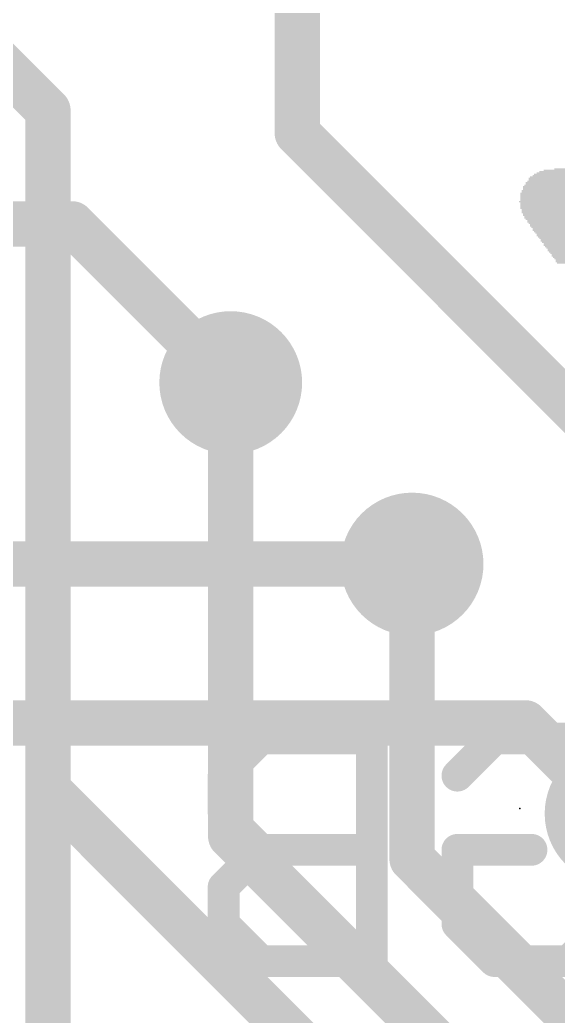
# Model space of a CAD drawing. Extents: x -0.1 to 49.3, y -0.1 to 40.8.
# Drawn here: x 40.22 to 43.24, y 29.6 to 35.18 of the extents above; entities that cross this region are included whole.
import ezdxf

# ---------------------------------------------------------------- set-up
doc = ezdxf.new("R2010")
doc.units = 0
for name, color, linetype in [('1', 12, 'CONTINUOUS'), ('16', 132, 'CONTINUOUS'), ('18', 110, 'CONTINUOUS'), ('21', 40, 'CONTINUOUS'), ('22', 6, 'CONTINUOUS'), ('23', 53, 'CONTINUOUS')]:
    doc.layers.add(name, color=color, linetype=linetype)

# ---------------------------------------------------------------- blocks, each defined once
blk = doc.blocks.new('RECT')
blk.add_solid([(-0.5, -0.5), (0.5, -0.5), (-0.5, 0.5), (0.5, 0.5)])
blk = doc.blocks.new('ROUNDV')
at = {"const_width": 0.5}
blk.add_lwpolyline([(0, -0.25, 1), (0, 0.25, 1), (0, -0.25)], format="xyb", dxfattribs=at)

msp = doc.modelspace()

# ---------------------------------------------------------------- linework, layer by layer
at = {"layer": '1', "const_width": 0.254}
for points in [[(41.775, 38.227), (41.775, 34.544)], [(41.775, 34.544), (44.577, 31.742)], [(40.513, 34.036), (39.235, 34.036)], [(41.402, 33.147), (40.513, 34.036)], [(42.418, 32.131), (39.235, 32.131)], [(43.053, 31.242), (38.981, 31.242)], [(43.561, 30.734), (43.053, 31.242)]]:
    msp.add_lwpolyline(points, dxfattribs=at)
at = {"layer": '1', "const_width": 0.127}
for points in [[(41.8199, 34.5889, 1), (41.7301, 34.4991)], [(41.7115, 34.544, 1), (41.8385, 34.544)], [(40.5579, 34.0809, 1), (40.4681, 33.9911)], [(40.513, 33.9725, 1), (40.513, 34.0995)], [(41.3571, 33.1021, 1), (41.4469, 33.1919)], [(42.418, 32.0675, 1), (42.418, 32.1945)], [(43.0979, 31.2869, 1), (43.0081, 31.1971)], [(43.053, 31.1785, 1), (43.053, 31.3055)]]:
    msp.add_lwpolyline(points, format="xyb", dxfattribs=at)
at = {"layer": '16', "const_width": 0.254}
for points in [[(40.378, 34.671), (37.965, 37.084)], [(40.378, 30.869), (40.378, 34.671)], [(41.402, 30.607), (41.402, 33.147)], [(42.418, 30.48), (42.418, 32.131)], [(40.378, 29.464), (40.378, 30.869)], [(44.958, 26.289), (40.378, 30.869)], [(45.466, 26.543), (41.402, 30.607)], [(46.101, 26.797), (42.418, 30.48)]]:
    msp.add_lwpolyline(points, dxfattribs=at)
at = {"layer": '16', "const_width": 0.127}
for points in [[(40.4415, 34.671, 1), (40.3145, 34.671)], [(40.3331, 34.6261, 1), (40.4229, 34.7159)], [(41.4655, 33.147, 1), (41.3385, 33.147)], [(42.4815, 32.131, 1), (42.3545, 32.131)], [(40.4415, 30.869, 1), (40.3145, 30.869)], [(40.4229, 30.9139, 1), (40.3331, 30.8241)], [(40.3145, 30.869, 1), (40.4415, 30.869)], [(41.4469, 30.6519, 1), (41.3571, 30.5621)], [(41.3385, 30.607, 1), (41.4655, 30.607)], [(42.4629, 30.5249, 1), (42.3731, 30.4351)], [(42.3545, 30.48, 1), (42.4815, 30.48)]]:
    msp.add_lwpolyline(points, format="xyb", dxfattribs=at)
at = {"layer": '22', "const_width": 0.1778}
for points in [[(41.5699, 31.1542), (41.3623, 30.9466)], [(42.1927, 31.1542), (41.5699, 31.1542)], [(42.1927, 29.9085), (42.1927, 31.1542)], [(42.672, 30.9466), (42.8796, 31.1542)], [(42.8796, 31.1542), (43.2948, 31.1542)], [(43.2948, 31.1542), (43.5024, 30.9466)], [(41.3623, 30.9466), (41.3623, 30.7389)], [(41.3623, 30.7389), (41.5699, 30.5313)], [(41.5699, 30.5313), (41.3623, 30.3237)], [(42.1927, 30.5313), (41.5699, 30.5313)], [(42.672, 30.1161), (42.672, 30.5313)], [(42.672, 30.5313), (43.0872, 30.5313)], [(41.3623, 30.3237), (41.3623, 30.1161)], [(41.3623, 30.1161), (41.5699, 29.9085)], [(42.8796, 29.9085), (42.672, 30.1161)], [(43.5024, 30.1161), (43.2948, 29.9085)], [(41.5699, 29.9085), (42.1927, 29.9085)], [(43.2948, 29.9085), (42.8796, 29.9085)]]:
    msp.add_lwpolyline(points, dxfattribs=at)
at = {"layer": '22', "const_width": 0.0889}
for points in [[(41.5699, 31.1986, 1), (41.5699, 31.1097)], [(41.6013, 31.1227, 1), (41.5384, 31.1856)], [(42.2372, 31.1542, 1), (42.1483, 31.1542)], [(42.1927, 31.1097, 1), (42.1927, 31.1986)], [(42.8796, 31.1986, 1), (42.8796, 31.1097)], [(42.911, 31.1227, 1), (42.8482, 31.1856)], [(43.3263, 31.1856, 1), (43.2634, 31.1227)], [(41.3308, 30.978, 1), (41.3937, 30.9151)], [(41.4067, 30.9466, 1), (41.3178, 30.9466)], [(42.6406, 30.978, 1), (42.7034, 30.9151)], [(41.3937, 30.7704, 1), (41.3308, 30.7075)], [(41.3178, 30.7389, 1), (41.4067, 30.7389)], [(41.5699, 30.5758, 1), (41.5699, 30.4869)], [(41.6013, 30.4999, 1), (41.5384, 30.5628)], [(42.1927, 30.4869, 1), (42.1927, 30.5758)], [(42.672, 30.5758, 1), (42.672, 30.4869)], [(42.7164, 30.5313, 1), (42.6275, 30.5313)], [(43.0872, 30.4869, 1), (43.0872, 30.5758)], [(41.5384, 30.4999, 1), (41.6013, 30.5628)], [(41.4067, 30.3237, 1), (41.3178, 30.3237)], [(41.3308, 30.3551, 1), (41.3937, 30.2923)], [(41.3937, 30.1475, 1), (41.3308, 30.0847)], [(42.7034, 30.1475, 1), (42.6406, 30.0847)], [(41.3178, 30.1161, 1), (41.4067, 30.1161)], [(42.6275, 30.1161, 1), (42.7164, 30.1161)], [(41.5699, 29.953, 1), (41.5699, 29.864)], [(41.5384, 29.8771, 1), (41.6013, 29.9399)], [(42.1483, 29.9085, 1), (42.2372, 29.9085)], [(42.1927, 29.864, 1), (42.1927, 29.953)], [(42.8796, 29.953, 1), (42.8796, 29.864)], [(42.8482, 29.8771, 1), (42.911, 29.9399)], [(43.2634, 29.9399, 1), (43.3263, 29.8771)]]:
    msp.add_lwpolyline(points, format="xyb", dxfattribs=at)
at = {"layer": '23'}
msp.add_point((43.021, 30.762), dxfattribs=at)

# ---------------------------------------------------------------- block references
at = {"layer": '18', "xscale": 0.8001, "yscale": 0.8001}
for p in [(41.402, 33.147), (41.402, 33.147), (42.418, 32.131), (42.418, 32.131), (43.561, 30.734), (43.561, 30.734)]:
    msp.add_blockref('ROUNDV', p, dxfattribs=at)
at = {"layer": '21'}
for p, xscale, yscale in [((43.7488, 34.2977), 1.3411, 0.0076), ((43.7411, 34.3053), 1.2954, 0.0076), ((43.7296, 34.3129), 1.2573, 0.0076), ((43.7221, 34.3206), 1.2115, 0.0077), ((43.7068, 34.3282), 1.1506, 0.0076), ((43.6916, 34.3358), 1.0744, 0.0076), ((43.5163, 34.3434), 0.602, 0.0076), ((43.8021, 34.2444), 1.524, 0.0077), ((43.7983, 34.252), 1.5011, 0.0076), ((43.783, 34.2672), 1.4554, 0.0076), ((43.7906, 34.2596), 1.4707, 0.0076), ((43.7754, 34.2748), 1.425, 0.0076), ((43.7563, 34.2901), 1.3716, 0.0076), ((43.7677, 34.2825), 1.3945, 0.0077), ((43.8287, 34.2063), 1.6078, 0.0077), ((43.8364, 34.1986), 1.6231, 0.0076), ((43.8402, 34.191), 1.6307, 0.0076), ((43.8211, 34.2215), 1.5774, 0.0076), ((43.8249, 34.2139), 1.585, 0.0076), ((43.8097, 34.2367), 1.5392, 0.0076), ((43.8173, 34.2291), 1.5544, 0.0076), ((43.8592, 34.1605), 1.684, 0.0076), ((43.882, 34.1301), 1.7145, 0.0077), ((43.8516, 34.1758), 1.6536, 0.0076), ((43.8592, 34.1682), 1.6688, 0.0077), ((43.8668, 34.1529), 1.684, 0.0076), ((43.8478, 34.1834), 1.6459, 0.0076), ((43.8707, 34.1453), 1.6917, 0.0076), ((43.8783, 34.1377), 1.7069, 0.0076), ((43.8859, 34.1224), 1.7221, 0.0076), ((43.8935, 34.1148), 1.7222, 0.0076), ((43.8973, 34.1072), 1.7298, 0.0076), ((43.9011, 34.0996), 1.7374, 0.0076), ((43.9088, 34.092), 1.7373, 0.0077), ((43.9126, 34.0843), 1.7449, 0.0076), ((43.9202, 34.0767), 1.745, 0.0076), ((43.924, 34.0691), 1.7526, 0.0076), ((43.9316, 34.0615), 1.7526, 0.0076), ((43.9392, 34.0539), 1.7526, 0.0077), ((43.9392, 34.0462), 1.7526, 0.0076), ((43.9468, 34.0386), 1.7526, 0.0076), ((43.9545, 34.031), 1.7526, 0.0076), ((43.9583, 34.0234), 1.7602, 0.0076), ((43.9621, 34.0158), 1.7526, 0.0077), ((43.9697, 34.0081), 1.7526, 0.0076), ((43.9735, 34.0005), 1.7602, 0.0076), ((43.9811, 33.9929), 1.7602, 0.0076), ((43.9849, 33.9853), 1.7526, 0.0076), ((43.9926, 33.9777), 1.7526, 0.0077), ((43.9964, 33.97), 1.7602, 0.0076), ((44.0002, 33.9624), 1.7526, 0.0076), ((44.0078, 33.9548), 1.7526, 0.0076), ((44.0154, 33.9472), 1.7526, 0.0076), ((44.0154, 33.9396), 1.7526, 0.0077), ((44.023, 33.9319), 1.7526, 0.0076), ((44.0307, 33.9243), 1.7526, 0.0076), ((44.0307, 33.9167), 1.7526, 0.0076), ((44.0383, 33.9091), 1.7526, 0.0076), ((44.2707, 33.9015), 2.2022, 0.0077), ((44.2707, 33.8938), 2.187, 0.0076), ((44.2707, 33.8862), 2.187, 0.0076), ((44.2707, 33.8786), 2.1717, 0.0076), ((44.2745, 33.871), 2.164, 0.0076), ((44.2745, 33.8634), 2.1488, 0.0077), ((44.2745, 33.8557), 2.1488, 0.0076), ((44.2745, 33.8481), 2.1336, 0.0076), ((44.2783, 33.8405), 2.126, 0.0076), ((44.2821, 33.8329), 2.1184, 0.0076), ((44.2783, 33.8253), 2.1108, 0.0077), ((44.2822, 33.8176), 2.1031, 0.0076)]:
    msp.add_blockref('RECT', p, dxfattribs=dict(at, xscale=xscale, yscale=yscale))

doc.saveas('drawing.dxf')
